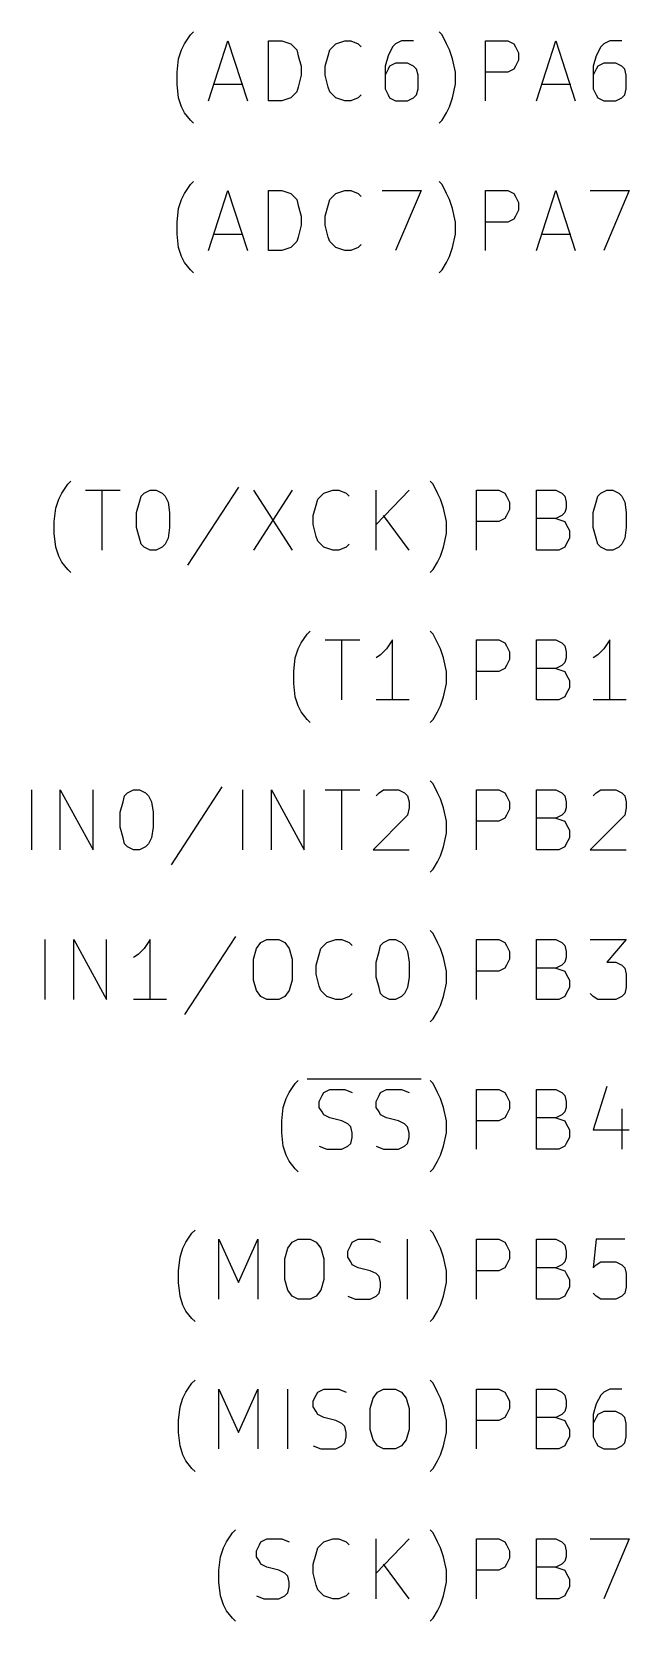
# Model space of a CAD drawing. Extents: x 10 to 287, y -200 to -10.
# Drawn here: x 134.75 to 144.88, y -99.9 to -72.95 of the extents above; entities that cross this region are included whole.
import ezdxf

# ---------------------------------------------------------------- set-up
doc = ezdxf.new("R2010")
doc.units = 0
doc.header["$MEASUREMENT"] = 0

msp = doc.modelspace()

# ---------------------------------------------------------------- linework, layer by layer
at = {"layer": 'Cyan 2'}
for p, q in [((137.338, -73.152), (137.439, -72.9996)), ((137.439, -72.9996), (137.49, -72.9488)), ((141.707, -72.9996), (141.656, -72.9488)), ((141.783, -73.152), (141.707, -72.9996)), ((137.236, -73.406), (137.287, -73.2536)), ((137.287, -73.2536), (137.338, -73.152)), ((137.744, -74.1172), (138.074, -73.1012)), ((138.074, -73.1012), (138.405, -74.1172)), ((138.76, -74.1172), (138.76, -73.1012)), ((138.76, -73.1012), (138.989, -73.1012)), ((138.989, -73.1012), (139.141, -73.152)), ((139.141, -73.152), (139.243, -73.2536)), ((139.243, -73.2536), (139.268, -73.3552)), ((139.776, -73.3552), (139.802, -73.2536)), ((139.802, -73.2536), (139.903, -73.152)), ((139.903, -73.152), (140.056, -73.1012)), ((140.056, -73.1012), (140.157, -73.1012)), ((140.157, -73.1012), (140.284, -73.152)), ((140.284, -73.152), (140.335, -73.2028)), ((140.868, -73.2028), (140.792, -73.3552)), ((140.919, -73.152), (140.868, -73.2028)), ((141.021, -73.1012), (140.919, -73.152)), ((141.224, -73.1012), (141.021, -73.1012)), ((141.834, -73.2536), (141.783, -73.152)), ((141.884, -73.406), (141.834, -73.2536)), ((142.443, -74.1172), (142.443, -73.1012)), ((142.443, -73.1012), (142.824, -73.1012)), ((142.824, -73.1012), (142.926, -73.152)), ((142.926, -73.152), (142.951, -73.2028)), ((142.951, -73.2028), (143.002, -73.3044)), ((143.307, -74.1172), (143.637, -73.1012)), ((143.637, -73.1012), (143.967, -74.1172)), ((144.399, -73.2028), (144.323, -73.3552)), ((144.45, -73.152), (144.399, -73.2028)), ((144.551, -73.1012), (144.45, -73.152)), ((144.755, -73.1012), (144.551, -73.1012)), ((137.211, -73.6346), (137.236, -73.406)), ((139.268, -73.3552), (139.319, -73.533)), ((139.319, -73.533), (139.319, -73.6854)), ((139.725, -73.533), (139.776, -73.3552)), ((139.725, -73.6854), (139.725, -73.533)), ((140.792, -73.3552), (140.741, -73.533)), ((140.741, -73.533), (140.741, -73.914)), ((140.818, -73.533), (140.792, -73.5838)), ((140.919, -73.4822), (140.818, -73.533)), ((141.122, -73.4822), (140.919, -73.4822)), ((141.224, -73.533), (141.122, -73.4822)), ((141.275, -73.5838), (141.224, -73.533)), ((141.935, -73.6346), (141.884, -73.406)), ((142.951, -73.533), (142.926, -73.5838)), ((143.002, -73.4314), (142.951, -73.533)), ((143.002, -73.3044), (143.002, -73.4314)), ((144.323, -73.3552), (144.272, -73.533)), ((144.272, -73.533), (144.272, -73.914)), ((144.348, -73.533), (144.323, -73.5838)), ((144.45, -73.4822), (144.348, -73.533)), ((144.653, -73.4822), (144.45, -73.4822)), ((144.755, -73.533), (144.653, -73.4822)), ((144.805, -73.5838), (144.755, -73.533)), ((137.211, -73.8378), (137.211, -73.6346)), ((137.236, -74.0664), (137.211, -73.8378)), ((137.846, -73.8378), (138.328, -73.8378)), ((139.319, -73.6854), (139.268, -73.8886)), ((139.776, -73.8886), (139.725, -73.6854)), ((140.792, -73.5838), (140.741, -73.6854)), ((141.3, -73.6854), (141.275, -73.5838)), ((141.3, -73.914), (141.3, -73.6854)), ((141.884, -74.0664), (141.935, -73.8378)), ((141.935, -73.8378), (141.935, -73.6346)), ((142.824, -73.6346), (142.443, -73.6346)), ((142.926, -73.5838), (142.824, -73.6346)), ((143.408, -73.8378), (143.891, -73.8378)), ((144.323, -73.5838), (144.272, -73.6854)), ((144.831, -73.6854), (144.805, -73.5838)), ((144.831, -73.914), (144.831, -73.6854)), ((137.287, -74.2188), (137.236, -74.0664)), ((139.141, -74.0664), (138.989, -74.1172)), ((139.243, -73.9648), (139.141, -74.0664)), ((139.268, -73.8886), (139.243, -73.9648)), ((139.802, -73.9648), (139.776, -73.8886)), ((139.903, -74.0664), (139.802, -73.9648)), ((140.056, -74.1172), (139.903, -74.0664)), ((140.284, -74.0664), (140.157, -74.1172)), ((140.335, -74.0156), (140.284, -74.0664)), ((140.741, -73.914), (140.792, -74.0156)), ((140.792, -74.0156), (140.818, -74.0664)), ((140.818, -74.0664), (140.919, -74.1172)), ((141.122, -74.1172), (141.224, -74.0664)), ((141.224, -74.0664), (141.275, -74.0156)), ((141.275, -74.0156), (141.3, -73.914)), ((141.834, -74.2188), (141.884, -74.0664)), ((144.272, -73.914), (144.323, -74.0156)), ((144.323, -74.0156), (144.348, -74.0664)), ((144.348, -74.0664), (144.45, -74.1172)), ((144.653, -74.1172), (144.755, -74.0664)), ((144.755, -74.0664), (144.805, -74.0156)), ((144.805, -74.0156), (144.831, -73.914)), ((137.338, -74.3204), (137.287, -74.2188)), ((137.439, -74.4474), (137.338, -74.3204)), ((138.989, -74.1172), (138.76, -74.1172)), ((140.157, -74.1172), (140.056, -74.1172)), ((140.919, -74.1172), (141.122, -74.1172)), ((141.707, -74.4474), (141.783, -74.3204)), ((141.783, -74.3204), (141.834, -74.2188)), ((144.45, -74.1172), (144.653, -74.1172)), ((137.49, -74.4982), (137.439, -74.4474)), ((141.656, -74.4982), (141.707, -74.4474)), ((137.287, -75.7936), (137.338, -75.692)), ((137.338, -75.692), (137.439, -75.5396)), ((137.439, -75.5396), (137.49, -75.4888)), ((137.744, -76.6572), (138.074, -75.6412)), ((138.074, -75.6412), (138.405, -76.6572)), ((138.76, -76.6572), (138.76, -75.6412)), ((138.76, -75.6412), (138.989, -75.6412)), ((138.989, -75.6412), (139.141, -75.692)), ((139.141, -75.692), (139.243, -75.7936)), ((139.802, -75.7936), (139.903, -75.692)), ((139.903, -75.692), (140.056, -75.6412)), ((140.056, -75.6412), (140.157, -75.6412)), ((140.157, -75.6412), (140.284, -75.692)), ((140.284, -75.692), (140.335, -75.7428)), ((140.691, -75.6412), (141.351, -75.6412)), ((141.351, -75.6412), (140.919, -76.6572)), ((141.707, -75.5396), (141.656, -75.4888)), ((141.783, -75.692), (141.707, -75.5396)), ((141.834, -75.7936), (141.783, -75.692)), ((142.443, -76.6572), (142.443, -75.6412)), ((142.443, -75.6412), (142.824, -75.6412)), ((142.824, -75.6412), (142.926, -75.692)), ((142.926, -75.692), (142.951, -75.7428)), ((143.307, -76.6572), (143.637, -75.6412)), ((143.637, -75.6412), (143.967, -76.6572)), ((144.221, -75.6412), (144.882, -75.6412)), ((144.882, -75.6412), (144.45, -76.6572)), ((137.211, -76.1746), (137.236, -75.946)), ((137.236, -75.946), (137.287, -75.7936)), ((139.243, -75.7936), (139.268, -75.8952)), ((139.268, -75.8952), (139.319, -76.073)), ((139.725, -76.073), (139.776, -75.8952)), ((139.776, -75.8952), (139.802, -75.7936)), ((141.884, -75.946), (141.834, -75.7936)), ((141.935, -76.1746), (141.884, -75.946)), ((142.951, -75.7428), (143.002, -75.8444)), ((143.002, -75.9714), (142.951, -76.073)), ((143.002, -75.8444), (143.002, -75.9714)), ((137.211, -76.3778), (137.211, -76.1746)), ((139.319, -76.2254), (139.268, -76.4286)), ((139.319, -76.073), (139.319, -76.2254)), ((139.725, -76.2254), (139.725, -76.073)), ((139.776, -76.4286), (139.725, -76.2254)), ((141.935, -76.3778), (141.935, -76.1746)), ((142.824, -76.1746), (142.443, -76.1746)), ((142.926, -76.1238), (142.824, -76.1746)), ((142.951, -76.073), (142.926, -76.1238)), ((137.236, -76.6064), (137.211, -76.3778)), ((137.846, -76.3778), (138.328, -76.3778)), ((139.243, -76.5048), (139.141, -76.6064)), ((139.268, -76.4286), (139.243, -76.5048)), ((139.802, -76.5048), (139.776, -76.4286)), ((139.903, -76.6064), (139.802, -76.5048)), ((141.884, -76.6064), (141.935, -76.3778)), ((143.408, -76.3778), (143.891, -76.3778)), ((137.287, -76.7588), (137.236, -76.6064)), ((137.338, -76.8604), (137.287, -76.7588)), ((138.989, -76.6572), (138.76, -76.6572)), ((139.141, -76.6064), (138.989, -76.6572)), ((140.056, -76.6572), (139.903, -76.6064)), ((140.157, -76.6572), (140.056, -76.6572)), ((140.284, -76.6064), (140.157, -76.6572)), ((140.335, -76.5556), (140.284, -76.6064)), ((141.783, -76.8604), (141.834, -76.7588)), ((141.834, -76.7588), (141.884, -76.6064)), ((137.439, -76.9874), (137.338, -76.8604)), ((137.49, -77.0382), (137.439, -76.9874)), ((141.656, -77.0382), (141.707, -76.9874)), ((141.707, -76.9874), (141.783, -76.8604)), ((135.357, -80.6196), (135.407, -80.5688)), ((141.554, -80.6196), (141.503, -80.5688)), ((135.204, -80.8736), (135.255, -80.772)), ((135.255, -80.772), (135.357, -80.6196)), ((135.661, -80.7212), (136.246, -80.7212)), ((135.941, -81.7372), (135.941, -80.7212)), ((136.576, -80.9244), (136.601, -80.8228)), ((136.601, -80.8228), (136.652, -80.772)), ((136.652, -80.772), (136.754, -80.7212)), ((136.754, -80.7212), (136.855, -80.7212)), ((136.855, -80.7212), (136.957, -80.772)), ((136.957, -80.772), (137.008, -80.8228)), ((137.008, -80.8228), (137.058, -80.9244)), ((138.252, -80.6704), (137.389, -81.9912)), ((138.506, -80.7212), (139.167, -81.7372)), ((139.167, -80.7212), (138.506, -81.7372)), ((139.598, -80.8736), (139.7, -80.772)), ((139.7, -80.772), (139.852, -80.7212)), ((139.852, -80.7212), (139.954, -80.7212)), ((139.954, -80.7212), (140.081, -80.772)), ((140.081, -80.772), (140.132, -80.8228)), ((140.589, -81.7372), (140.589, -80.7212)), ((141.148, -80.7212), (140.589, -81.3054)), ((141.63, -80.772), (141.554, -80.6196)), ((141.681, -80.8736), (141.63, -80.772)), ((142.291, -81.7372), (142.291, -80.7212)), ((142.291, -80.7212), (142.672, -80.7212)), ((142.672, -80.7212), (142.773, -80.772)), ((142.773, -80.772), (142.799, -80.8228)), ((142.799, -80.8228), (142.85, -80.9244)), ((143.307, -81.7372), (143.307, -80.7212)), ((143.307, -80.7212), (143.637, -80.7212)), ((143.637, -80.7212), (143.739, -80.772)), ((143.739, -80.772), (143.789, -80.8228)), ((143.789, -80.8228), (143.815, -80.9244)), ((144.323, -80.9244), (144.348, -80.8228)), ((144.348, -80.8228), (144.399, -80.772)), ((144.399, -80.772), (144.501, -80.7212)), ((144.501, -80.7212), (144.602, -80.7212)), ((144.602, -80.7212), (144.704, -80.772)), ((144.704, -80.772), (144.755, -80.8228)), ((144.755, -80.8228), (144.805, -80.9244)), ((135.128, -81.2546), (135.153, -81.026)), ((135.153, -81.026), (135.204, -80.8736)), ((136.525, -81.1022), (136.576, -80.9244)), ((136.525, -81.3562), (136.525, -81.1022)), ((137.058, -80.9244), (137.084, -81.1022)), ((137.084, -81.1022), (137.084, -81.3562)), ((139.522, -81.153), (139.573, -80.9752)), ((139.573, -80.9752), (139.598, -80.8736)), ((141.732, -81.026), (141.681, -80.8736)), ((141.783, -81.2546), (141.732, -81.026)), ((142.85, -81.0514), (142.799, -81.153)), ((142.85, -80.9244), (142.85, -81.0514)), ((143.789, -81.1022), (143.739, -81.153)), ((143.815, -81.026), (143.789, -81.1022)), ((143.815, -80.9244), (143.815, -81.026)), ((144.272, -81.1022), (144.323, -80.9244)), ((144.272, -81.3562), (144.272, -81.1022)), ((144.805, -80.9244), (144.831, -81.1022)), ((144.831, -81.1022), (144.831, -81.3562)), ((135.128, -81.4578), (135.128, -81.2546)), ((136.576, -81.534), (136.525, -81.3562)), ((137.084, -81.3562), (137.058, -81.534)), ((139.522, -81.3054), (139.522, -81.153)), ((139.573, -81.5086), (139.522, -81.3054)), ((141.148, -81.7372), (140.716, -81.153)), ((141.783, -81.4578), (141.783, -81.2546)), ((142.672, -81.2546), (142.291, -81.2546)), ((142.773, -81.2038), (142.672, -81.2546)), ((142.799, -81.153), (142.773, -81.2038)), ((143.637, -81.2038), (143.307, -81.2038)), ((143.739, -81.153), (143.637, -81.2038)), ((143.637, -81.2038), (143.789, -81.2546)), ((143.789, -81.2546), (143.815, -81.3054)), ((143.815, -81.3054), (143.866, -81.407)), ((144.323, -81.534), (144.272, -81.3562)), ((144.831, -81.3562), (144.805, -81.534)), ((135.153, -81.6864), (135.128, -81.4578)), ((136.601, -81.6356), (136.576, -81.534)), ((136.652, -81.6864), (136.601, -81.6356)), ((137.008, -81.6356), (136.957, -81.6864)), ((137.058, -81.534), (137.008, -81.6356)), ((139.598, -81.5848), (139.573, -81.5086)), ((139.7, -81.6864), (139.598, -81.5848)), ((140.132, -81.6356), (140.081, -81.6864)), ((141.732, -81.6864), (141.783, -81.4578)), ((143.815, -81.6356), (143.789, -81.6864)), ((143.866, -81.534), (143.815, -81.6356)), ((143.866, -81.407), (143.866, -81.534)), ((144.348, -81.6356), (144.323, -81.534)), ((144.399, -81.6864), (144.348, -81.6356)), ((144.755, -81.6356), (144.704, -81.6864)), ((144.805, -81.534), (144.755, -81.6356)), ((135.204, -81.8388), (135.153, -81.6864)), ((135.255, -81.9404), (135.204, -81.8388)), ((136.754, -81.7372), (136.652, -81.6864)), ((136.855, -81.7372), (136.754, -81.7372)), ((136.957, -81.6864), (136.855, -81.7372)), ((139.852, -81.7372), (139.7, -81.6864)), ((139.954, -81.7372), (139.852, -81.7372)), ((140.081, -81.6864), (139.954, -81.7372)), ((141.63, -81.9404), (141.681, -81.8388)), ((141.681, -81.8388), (141.732, -81.6864)), ((143.688, -81.7372), (143.307, -81.7372)), ((143.789, -81.6864), (143.688, -81.7372)), ((144.501, -81.7372), (144.399, -81.6864)), ((144.602, -81.7372), (144.501, -81.7372)), ((144.704, -81.6864), (144.602, -81.7372)), ((135.357, -82.0674), (135.255, -81.9404)), ((135.407, -82.1182), (135.357, -82.0674)), ((141.503, -82.1182), (141.554, -82.0674)), ((141.554, -82.0674), (141.63, -81.9404)), ((139.319, -83.312), (139.421, -83.1596)), ((139.421, -83.1596), (139.471, -83.1088)), ((139.725, -83.2612), (140.31, -83.2612)), ((140.005, -84.2772), (140.005, -83.2612)), ((140.868, -83.2612), (140.767, -83.4136)), ((140.868, -84.2772), (140.868, -83.2612)), ((141.554, -83.1596), (141.503, -83.1088)), ((141.63, -83.312), (141.554, -83.1596)), ((142.291, -84.2772), (142.291, -83.2612)), ((142.291, -83.2612), (142.672, -83.2612)), ((142.672, -83.2612), (142.773, -83.312)), ((143.307, -84.2772), (143.307, -83.2612)), ((143.307, -83.2612), (143.637, -83.2612)), ((143.637, -83.2612), (143.739, -83.312)), ((144.551, -83.2612), (144.45, -83.4136)), ((144.551, -84.2772), (144.551, -83.2612)), ((139.217, -83.566), (139.268, -83.4136)), ((139.268, -83.4136), (139.319, -83.312)), ((140.665, -83.5152), (140.589, -83.566)), ((140.767, -83.4136), (140.665, -83.5152)), ((141.681, -83.4136), (141.63, -83.312)), ((141.732, -83.566), (141.681, -83.4136)), ((142.773, -83.312), (142.799, -83.3628)), ((142.799, -83.3628), (142.85, -83.4644)), ((142.85, -83.4644), (142.85, -83.5914)), ((143.739, -83.312), (143.789, -83.3628)), ((143.789, -83.3628), (143.815, -83.4644)), ((143.815, -83.4644), (143.815, -83.566)), ((144.348, -83.5152), (144.272, -83.566)), ((144.45, -83.4136), (144.348, -83.5152)), ((139.192, -83.7946), (139.217, -83.566)), ((139.192, -83.9978), (139.192, -83.7946)), ((141.783, -83.7946), (141.732, -83.566)), ((141.783, -83.9978), (141.783, -83.7946)), ((142.672, -83.7946), (142.291, -83.7946)), ((142.773, -83.7438), (142.672, -83.7946)), ((142.799, -83.693), (142.773, -83.7438)), ((142.85, -83.5914), (142.799, -83.693)), ((143.637, -83.7438), (143.307, -83.7438)), ((143.739, -83.693), (143.637, -83.7438)), ((143.637, -83.7438), (143.789, -83.7946)), ((143.789, -83.6422), (143.739, -83.693)), ((143.815, -83.566), (143.789, -83.6422)), ((143.789, -83.7946), (143.815, -83.8454)), ((139.217, -84.2264), (139.192, -83.9978)), ((141.732, -84.2264), (141.783, -83.9978)), ((143.815, -83.8454), (143.866, -83.947)), ((143.866, -84.074), (143.815, -84.1756)), ((143.866, -83.947), (143.866, -84.074)), ((139.268, -84.3788), (139.217, -84.2264)), ((141.148, -84.2772), (140.589, -84.2772)), ((141.681, -84.3788), (141.732, -84.2264)), ((143.688, -84.2772), (143.307, -84.2772)), ((143.789, -84.2264), (143.688, -84.2772)), ((143.815, -84.1756), (143.789, -84.2264)), ((144.831, -84.2772), (144.272, -84.2772)), ((139.319, -84.4804), (139.268, -84.3788)), ((139.421, -84.6074), (139.319, -84.4804)), ((139.471, -84.6582), (139.421, -84.6074)), ((141.503, -84.6582), (141.554, -84.6074)), ((141.554, -84.6074), (141.63, -84.4804)), ((141.63, -84.4804), (141.681, -84.3788)), ((141.554, -85.6996), (141.503, -85.6488)), ((134.747, -86.8172), (134.747, -85.8012)), ((135.23, -86.8172), (135.23, -85.8012)), ((135.23, -85.8012), (135.788, -86.8172)), ((135.788, -86.8172), (135.788, -85.8012)), ((136.296, -86.0044), (136.322, -85.9028)), ((136.322, -85.9028), (136.373, -85.852)), ((136.373, -85.852), (136.474, -85.8012)), ((136.474, -85.8012), (136.576, -85.8012)), ((136.576, -85.8012), (136.677, -85.852)), ((136.677, -85.852), (136.728, -85.9028)), ((136.728, -85.9028), (136.779, -86.0044)), ((137.973, -85.7504), (137.109, -87.0712)), ((138.328, -86.8172), (138.328, -85.8012)), ((138.811, -86.8172), (138.811, -85.8012)), ((138.811, -85.8012), (139.37, -86.8172)), ((139.37, -86.8172), (139.37, -85.8012)), ((139.725, -85.8012), (140.31, -85.8012)), ((140.005, -86.8172), (140.005, -85.8012)), ((140.589, -85.9028), (140.64, -85.852)), ((140.64, -85.852), (140.716, -85.8012)), ((140.716, -85.8012), (140.97, -85.8012)), ((140.97, -85.8012), (141.072, -85.852)), ((141.072, -85.852), (141.122, -85.9028)), ((141.122, -85.9028), (141.148, -86.0044)), ((141.63, -85.852), (141.554, -85.6996)), ((141.681, -85.9536), (141.63, -85.852)), ((141.732, -86.106), (141.681, -85.9536)), ((142.291, -86.8172), (142.291, -85.8012)), ((142.291, -85.8012), (142.672, -85.8012)), ((142.672, -85.8012), (142.773, -85.852)), ((142.773, -85.852), (142.799, -85.9028)), ((142.799, -85.9028), (142.85, -86.0044)), ((143.307, -86.8172), (143.307, -85.8012)), ((143.307, -85.8012), (143.637, -85.8012)), ((143.637, -85.8012), (143.739, -85.852)), ((143.739, -85.852), (143.789, -85.9028)), ((143.789, -85.9028), (143.815, -86.0044)), ((144.272, -85.9028), (144.323, -85.852)), ((144.323, -85.852), (144.399, -85.8012)), ((144.399, -85.8012), (144.653, -85.8012)), ((144.653, -85.8012), (144.755, -85.852)), ((144.755, -85.852), (144.805, -85.9028)), ((144.805, -85.9028), (144.831, -86.0044)), ((136.246, -86.1822), (136.296, -86.0044)), ((136.246, -86.4362), (136.246, -86.1822)), ((136.779, -86.0044), (136.804, -86.1822)), ((136.804, -86.1822), (136.804, -86.4362)), ((141.122, -86.233), (140.538, -86.8172)), ((141.148, -86.106), (141.122, -86.233)), ((141.148, -86.0044), (141.148, -86.106)), ((141.783, -86.3346), (141.732, -86.106)), ((142.799, -86.233), (142.773, -86.2838)), ((142.85, -86.1314), (142.799, -86.233)), ((142.85, -86.0044), (142.85, -86.1314)), ((143.739, -86.233), (143.637, -86.2838)), ((143.789, -86.1822), (143.739, -86.233)), ((143.815, -86.106), (143.789, -86.1822)), ((143.815, -86.0044), (143.815, -86.106)), ((144.805, -86.233), (144.221, -86.8172)), ((144.831, -86.106), (144.805, -86.233)), ((144.831, -86.0044), (144.831, -86.106)), ((136.296, -86.614), (136.246, -86.4362)), ((136.804, -86.4362), (136.779, -86.614)), ((141.783, -86.5378), (141.783, -86.3346)), ((142.672, -86.3346), (142.291, -86.3346)), ((142.773, -86.2838), (142.672, -86.3346)), ((143.637, -86.2838), (143.307, -86.2838)), ((143.637, -86.2838), (143.789, -86.3346)), ((143.789, -86.3346), (143.815, -86.3854)), ((143.815, -86.3854), (143.866, -86.487)), ((143.866, -86.487), (143.866, -86.614)), ((136.322, -86.7156), (136.296, -86.614)), ((136.373, -86.7664), (136.322, -86.7156)), ((136.474, -86.8172), (136.373, -86.7664)), ((136.677, -86.7664), (136.576, -86.8172)), ((136.728, -86.7156), (136.677, -86.7664)), ((136.779, -86.614), (136.728, -86.7156)), ((141.681, -86.9188), (141.732, -86.7664)), ((141.732, -86.7664), (141.783, -86.5378)), ((143.789, -86.7664), (143.688, -86.8172)), ((143.815, -86.7156), (143.789, -86.7664)), ((143.866, -86.614), (143.815, -86.7156)), ((136.576, -86.8172), (136.474, -86.8172)), ((140.538, -86.8172), (141.148, -86.8172)), ((141.554, -87.1474), (141.63, -87.0204)), ((141.63, -87.0204), (141.681, -86.9188)), ((143.688, -86.8172), (143.307, -86.8172)), ((144.221, -86.8172), (144.831, -86.8172)), ((141.503, -87.1982), (141.554, -87.1474)), ((134.976, -89.3572), (134.976, -88.3412)), ((135.458, -89.3572), (135.458, -88.3412)), ((135.458, -88.3412), (136.017, -89.3572)), ((136.017, -89.3572), (136.017, -88.3412)), ((136.754, -88.3412), (136.652, -88.4936)), ((136.754, -89.3572), (136.754, -88.3412)), ((138.201, -88.2904), (137.338, -89.6112)), ((138.557, -88.4936), (138.633, -88.392)), ((138.633, -88.392), (138.735, -88.3412)), ((138.735, -88.3412), (138.938, -88.3412)), ((138.938, -88.3412), (139.04, -88.392)), ((139.04, -88.392), (139.116, -88.4936)), ((139.649, -88.4936), (139.751, -88.392)), ((139.751, -88.392), (139.903, -88.3412)), ((139.903, -88.3412), (140.005, -88.3412)), ((140.005, -88.3412), (140.132, -88.392)), ((140.132, -88.392), (140.183, -88.4428)), ((140.665, -88.4428), (140.716, -88.392)), ((140.716, -88.392), (140.818, -88.3412)), ((140.818, -88.3412), (140.919, -88.3412)), ((140.919, -88.3412), (141.021, -88.392)), ((141.021, -88.392), (141.072, -88.4428)), ((141.554, -88.2396), (141.503, -88.1888)), ((141.63, -88.392), (141.554, -88.2396)), ((141.681, -88.4936), (141.63, -88.392)), ((142.291, -89.3572), (142.291, -88.3412)), ((142.291, -88.3412), (142.672, -88.3412)), ((142.672, -88.3412), (142.773, -88.392)), ((142.773, -88.392), (142.799, -88.4428)), ((143.307, -89.3572), (143.307, -88.3412)), ((143.307, -88.3412), (143.637, -88.3412)), ((143.637, -88.3412), (143.739, -88.392)), ((143.739, -88.392), (143.789, -88.4428)), ((144.221, -88.3412), (144.831, -88.3412)), ((144.831, -88.3412), (144.501, -88.7222)), ((136.55, -88.5952), (136.474, -88.646)), ((136.652, -88.4936), (136.55, -88.5952)), ((138.506, -88.6714), (138.557, -88.4936)), ((139.116, -88.4936), (139.167, -88.6714)), ((139.573, -88.773), (139.624, -88.5952)), ((139.624, -88.5952), (139.649, -88.4936)), ((140.589, -88.7222), (140.64, -88.5444)), ((140.64, -88.5444), (140.665, -88.4428)), ((141.072, -88.4428), (141.122, -88.5444)), ((141.122, -88.5444), (141.148, -88.7222)), ((141.732, -88.646), (141.681, -88.4936)), ((141.783, -88.8746), (141.732, -88.646)), ((142.799, -88.4428), (142.85, -88.5444)), ((142.85, -88.5444), (142.85, -88.6714)), ((143.789, -88.4428), (143.815, -88.5444)), ((143.815, -88.646), (143.789, -88.7222)), ((143.815, -88.5444), (143.815, -88.646)), ((138.506, -89.027), (138.506, -88.6714)), ((139.167, -88.6714), (139.167, -89.027)), ((139.573, -88.9254), (139.573, -88.773)), ((139.624, -89.1286), (139.573, -88.9254)), ((140.589, -88.9762), (140.589, -88.7222)), ((141.148, -88.7222), (141.148, -88.9762)), ((141.783, -89.0778), (141.783, -88.8746)), ((142.672, -88.8746), (142.291, -88.8746)), ((142.773, -88.8238), (142.672, -88.8746)), ((142.799, -88.773), (142.773, -88.8238)), ((142.85, -88.6714), (142.799, -88.773)), ((143.637, -88.8238), (143.307, -88.8238)), ((143.739, -88.773), (143.637, -88.8238)), ((143.637, -88.8238), (143.789, -88.8746)), ((143.789, -88.7222), (143.739, -88.773)), ((143.789, -88.8746), (143.815, -88.9254)), ((143.815, -88.9254), (143.866, -89.027)), ((144.501, -88.7222), (144.653, -88.7222)), ((144.653, -88.7222), (144.755, -88.773)), ((144.755, -88.773), (144.805, -88.8238)), ((144.805, -88.8238), (144.831, -88.9254)), ((144.831, -88.9254), (144.831, -89.154)), ((138.557, -89.2048), (138.506, -89.027)), ((139.167, -89.027), (139.116, -89.2048)), ((139.649, -89.2048), (139.624, -89.1286)), ((140.64, -89.154), (140.589, -88.9762)), ((140.665, -89.2556), (140.64, -89.154)), ((141.122, -89.154), (141.072, -89.2556)), ((141.148, -88.9762), (141.122, -89.154)), ((141.732, -89.3064), (141.783, -89.0778)), ((143.866, -89.154), (143.815, -89.2556)), ((143.866, -89.027), (143.866, -89.154)), ((144.831, -89.154), (144.805, -89.2556)), ((137.033, -89.3572), (136.474, -89.3572)), ((138.633, -89.3064), (138.557, -89.2048)), ((138.735, -89.3572), (138.633, -89.3064)), ((138.938, -89.3572), (138.735, -89.3572)), ((139.04, -89.3064), (138.938, -89.3572)), ((139.116, -89.2048), (139.04, -89.3064)), ((139.751, -89.3064), (139.649, -89.2048)), ((139.903, -89.3572), (139.751, -89.3064)), ((140.005, -89.3572), (139.903, -89.3572)), ((140.132, -89.3064), (140.005, -89.3572)), ((140.183, -89.2556), (140.132, -89.3064)), ((140.716, -89.3064), (140.665, -89.2556)), ((140.818, -89.3572), (140.716, -89.3064)), ((140.919, -89.3572), (140.818, -89.3572)), ((141.021, -89.3064), (140.919, -89.3572)), ((141.072, -89.2556), (141.021, -89.3064)), ((141.63, -89.5604), (141.681, -89.4588)), ((141.681, -89.4588), (141.732, -89.3064)), ((143.688, -89.3572), (143.307, -89.3572)), ((143.789, -89.3064), (143.688, -89.3572)), ((143.815, -89.2556), (143.789, -89.3064)), ((144.272, -89.3064), (144.221, -89.2556)), ((144.348, -89.3572), (144.272, -89.3064)), ((144.653, -89.3572), (144.348, -89.3572)), ((144.755, -89.3064), (144.653, -89.3572)), ((144.805, -89.2556), (144.755, -89.3064)), ((141.503, -89.7382), (141.554, -89.6874)), ((141.554, -89.6874), (141.63, -89.5604)), ((139.116, -90.932), (139.217, -90.7796)), ((139.217, -90.7796), (139.268, -90.7288)), ((139.421, -90.7034), (141.351, -90.7034)), ((141.554, -90.7796), (141.503, -90.7288)), ((141.63, -90.932), (141.554, -90.7796)), ((139.014, -91.186), (139.065, -91.0336)), ((139.065, -91.0336), (139.116, -90.932)), ((139.624, -91.0844), (139.675, -90.9828)), ((139.624, -91.186), (139.624, -91.0844)), ((139.675, -90.9828), (139.7, -90.932)), ((139.7, -90.932), (139.802, -90.8812)), ((139.802, -90.8812), (140.056, -90.8812)), ((140.056, -90.8812), (140.183, -90.932)), ((140.589, -91.0844), (140.64, -90.9828)), ((140.589, -91.186), (140.589, -91.0844)), ((140.64, -90.9828), (140.665, -90.932)), ((140.665, -90.932), (140.767, -90.8812)), ((140.767, -90.8812), (141.021, -90.8812)), ((141.021, -90.8812), (141.148, -90.932)), ((141.681, -91.0336), (141.63, -90.932)), ((141.732, -91.186), (141.681, -91.0336)), ((142.291, -91.8972), (142.291, -90.8812)), ((142.291, -90.8812), (142.672, -90.8812)), ((142.672, -90.8812), (142.773, -90.932)), ((142.773, -90.932), (142.799, -90.9828)), ((142.799, -90.9828), (142.85, -91.0844)), ((142.85, -91.0844), (142.85, -91.2114)), ((143.307, -91.8972), (143.307, -90.8812)), ((143.307, -90.8812), (143.637, -90.8812)), ((143.637, -90.8812), (143.739, -90.932)), ((143.739, -90.932), (143.789, -90.9828)), ((143.789, -90.9828), (143.815, -91.0844)), ((143.815, -91.0844), (143.815, -91.186)), ((144.501, -90.8304), (144.272, -91.567)), ((138.989, -91.4146), (139.014, -91.186)), ((139.675, -91.2622), (139.624, -91.186)), ((139.7, -91.313), (139.675, -91.2622)), ((139.802, -91.3638), (139.7, -91.313)), ((140.64, -91.2622), (140.589, -91.186)), ((140.665, -91.313), (140.64, -91.2622)), ((140.767, -91.3638), (140.665, -91.313)), ((141.783, -91.4146), (141.732, -91.186)), ((142.799, -91.313), (142.773, -91.3638)), ((142.85, -91.2114), (142.799, -91.313)), ((143.739, -91.313), (143.637, -91.3638)), ((143.789, -91.2622), (143.739, -91.313)), ((143.815, -91.186), (143.789, -91.2622)), ((144.755, -91.2114), (144.755, -91.8972)), ((138.989, -91.6178), (138.989, -91.4146)), ((139.014, -91.8464), (138.989, -91.6178)), ((140.005, -91.4146), (139.802, -91.3638)), ((140.106, -91.4654), (140.005, -91.4146)), ((140.157, -91.5162), (140.106, -91.4654)), ((140.183, -91.6178), (140.157, -91.5162)), ((140.183, -91.694), (140.183, -91.6178)), ((140.97, -91.4146), (140.767, -91.3638)), ((141.072, -91.4654), (140.97, -91.4146)), ((141.122, -91.5162), (141.072, -91.4654)), ((141.148, -91.6178), (141.122, -91.5162)), ((141.148, -91.694), (141.148, -91.6178)), ((141.732, -91.8464), (141.783, -91.6178)), ((141.783, -91.6178), (141.783, -91.4146)), ((142.672, -91.4146), (142.291, -91.4146)), ((142.773, -91.3638), (142.672, -91.4146)), ((143.637, -91.3638), (143.307, -91.3638)), ((143.637, -91.3638), (143.789, -91.4146)), ((143.789, -91.4146), (143.815, -91.4654)), ((143.815, -91.4654), (143.866, -91.567)), ((143.866, -91.567), (143.866, -91.694)), ((144.272, -91.567), (144.882, -91.567)), ((139.065, -91.9988), (139.014, -91.8464)), ((139.624, -91.8464), (139.751, -91.8972)), ((139.751, -91.8972), (140.005, -91.8972)), ((140.005, -91.8972), (140.106, -91.8464)), ((140.106, -91.8464), (140.157, -91.7956)), ((140.157, -91.7956), (140.183, -91.694)), ((140.589, -91.8464), (140.716, -91.8972)), ((140.716, -91.8972), (140.97, -91.8972)), ((140.97, -91.8972), (141.072, -91.8464)), ((141.072, -91.8464), (141.122, -91.7956)), ((141.122, -91.7956), (141.148, -91.694)), ((141.681, -91.9988), (141.732, -91.8464)), ((143.688, -91.8972), (143.307, -91.8972)), ((143.789, -91.8464), (143.688, -91.8972)), ((143.815, -91.7956), (143.789, -91.8464)), ((143.866, -91.694), (143.815, -91.7956)), ((139.116, -92.1004), (139.065, -91.9988)), ((139.217, -92.2274), (139.116, -92.1004)), ((141.554, -92.2274), (141.63, -92.1004)), ((141.63, -92.1004), (141.681, -91.9988)), ((139.268, -92.2782), (139.217, -92.2274)), ((141.503, -92.2782), (141.554, -92.2274)), ((137.312, -93.5736), (137.363, -93.472)), ((137.363, -93.472), (137.465, -93.3196)), ((137.465, -93.3196), (137.516, -93.2688)), ((137.922, -94.4372), (137.922, -93.4212)), ((137.922, -93.4212), (138.252, -94.1578)), ((138.252, -94.1578), (138.582, -93.4212)), ((138.582, -93.4212), (138.582, -94.4372)), ((139.09, -93.5736), (139.167, -93.472)), ((139.167, -93.472), (139.268, -93.4212)), ((139.268, -93.4212), (139.471, -93.4212)), ((139.471, -93.4212), (139.573, -93.472)), ((139.573, -93.472), (139.649, -93.5736)), ((140.157, -93.5228), (140.183, -93.472)), ((140.183, -93.472), (140.284, -93.4212)), ((140.284, -93.4212), (140.538, -93.4212)), ((140.538, -93.4212), (140.665, -93.472)), ((141.122, -94.4372), (141.122, -93.4212)), ((141.554, -93.3196), (141.503, -93.2688)), ((141.63, -93.472), (141.554, -93.3196)), ((141.681, -93.5736), (141.63, -93.472)), ((142.291, -94.4372), (142.291, -93.4212)), ((142.291, -93.4212), (142.672, -93.4212)), ((142.672, -93.4212), (142.773, -93.472)), ((142.773, -93.472), (142.799, -93.5228)), ((143.307, -94.4372), (143.307, -93.4212)), ((143.307, -93.4212), (143.637, -93.4212)), ((143.637, -93.4212), (143.739, -93.472)), ((143.739, -93.472), (143.789, -93.5228)), ((144.323, -93.4212), (144.272, -93.9038)), ((144.805, -93.4212), (144.323, -93.4212)), ((137.236, -93.9546), (137.262, -93.726)), ((137.262, -93.726), (137.312, -93.5736)), ((139.04, -93.7514), (139.09, -93.5736)), ((139.04, -94.107), (139.04, -93.7514)), ((139.649, -93.5736), (139.7, -93.7514)), ((139.7, -93.7514), (139.7, -94.107)), ((140.106, -93.6244), (140.157, -93.5228)), ((140.106, -93.726), (140.106, -93.6244)), ((140.157, -93.8022), (140.106, -93.726)), ((141.732, -93.726), (141.681, -93.5736)), ((141.783, -93.9546), (141.732, -93.726)), ((142.799, -93.5228), (142.85, -93.6244)), ((142.85, -93.7514), (142.799, -93.853)), ((142.85, -93.6244), (142.85, -93.7514)), ((143.789, -93.5228), (143.815, -93.6244)), ((143.815, -93.726), (143.789, -93.8022)), ((143.815, -93.6244), (143.815, -93.726)), ((137.236, -94.1578), (137.236, -93.9546)), ((140.183, -93.853), (140.157, -93.8022)), ((140.284, -93.9038), (140.183, -93.853)), ((140.487, -93.9546), (140.284, -93.9038)), ((140.589, -94.0054), (140.487, -93.9546)), ((140.64, -94.0562), (140.589, -94.0054)), ((141.783, -94.1578), (141.783, -93.9546)), ((142.672, -93.9546), (142.291, -93.9546)), ((142.773, -93.9038), (142.672, -93.9546)), ((142.799, -93.853), (142.773, -93.9038)), ((143.637, -93.9038), (143.307, -93.9038)), ((143.739, -93.853), (143.637, -93.9038)), ((143.637, -93.9038), (143.789, -93.9546)), ((143.789, -93.8022), (143.739, -93.853)), ((143.789, -93.9546), (143.815, -94.0054)), ((143.815, -94.0054), (143.866, -94.107)), ((144.272, -93.9038), (144.323, -93.853)), ((144.323, -93.853), (144.399, -93.8022)), ((144.399, -93.8022), (144.653, -93.8022)), ((144.653, -93.8022), (144.755, -93.853)), ((144.755, -93.853), (144.805, -93.9038)), ((144.805, -93.9038), (144.831, -94.0054)), ((144.831, -94.0054), (144.831, -94.234)), ((137.262, -94.3864), (137.236, -94.1578)), ((139.09, -94.2848), (139.04, -94.107)), ((139.167, -94.3864), (139.09, -94.2848)), ((139.649, -94.2848), (139.573, -94.3864)), ((139.7, -94.107), (139.649, -94.2848)), ((140.665, -94.1578), (140.64, -94.0562)), ((140.64, -94.3356), (140.665, -94.234)), ((140.665, -94.234), (140.665, -94.1578)), ((141.732, -94.3864), (141.783, -94.1578)), ((143.866, -94.234), (143.815, -94.3356)), ((143.866, -94.107), (143.866, -94.234)), ((144.831, -94.234), (144.805, -94.3356)), ((137.312, -94.5388), (137.262, -94.3864)), ((137.363, -94.6404), (137.312, -94.5388)), ((139.268, -94.4372), (139.167, -94.3864)), ((139.471, -94.4372), (139.268, -94.4372)), ((139.573, -94.3864), (139.471, -94.4372)), ((140.106, -94.3864), (140.233, -94.4372)), ((140.233, -94.4372), (140.487, -94.4372)), ((140.487, -94.4372), (140.589, -94.3864)), ((140.589, -94.3864), (140.64, -94.3356)), ((141.63, -94.6404), (141.681, -94.5388)), ((141.681, -94.5388), (141.732, -94.3864)), ((143.688, -94.4372), (143.307, -94.4372)), ((143.789, -94.3864), (143.688, -94.4372)), ((143.815, -94.3356), (143.789, -94.3864)), ((144.323, -94.3864), (144.272, -94.3356)), ((144.399, -94.4372), (144.323, -94.3864)), ((144.653, -94.4372), (144.399, -94.4372)), ((144.755, -94.3864), (144.653, -94.4372)), ((144.805, -94.3356), (144.755, -94.3864)), ((137.465, -94.7674), (137.363, -94.6404)), ((137.516, -94.8182), (137.465, -94.7674)), ((141.503, -94.8182), (141.554, -94.7674)), ((141.554, -94.7674), (141.63, -94.6404)), ((137.363, -96.012), (137.465, -95.8596)), ((137.465, -95.8596), (137.516, -95.8088)), ((141.554, -95.8596), (141.503, -95.8088)), ((141.63, -96.012), (141.554, -95.8596)), ((137.262, -96.266), (137.312, -96.1136)), ((137.312, -96.1136), (137.363, -96.012)), ((137.922, -96.9772), (137.922, -95.9612)), ((137.922, -95.9612), (138.252, -96.6978)), ((138.252, -96.6978), (138.582, -95.9612)), ((138.582, -95.9612), (138.582, -96.9772)), ((139.09, -96.9772), (139.09, -95.9612)), ((139.522, -96.1644), (139.573, -96.0628)), ((139.522, -96.266), (139.522, -96.1644)), ((139.573, -96.0628), (139.598, -96.012)), ((139.598, -96.012), (139.7, -95.9612)), ((139.7, -95.9612), (139.954, -95.9612)), ((139.954, -95.9612), (140.081, -96.012)), ((140.487, -96.2914), (140.538, -96.1136)), ((140.538, -96.1136), (140.614, -96.012)), ((140.614, -96.012), (140.716, -95.9612)), ((140.716, -95.9612), (140.919, -95.9612)), ((140.919, -95.9612), (141.021, -96.012)), ((141.021, -96.012), (141.097, -96.1136)), ((141.097, -96.1136), (141.148, -96.2914)), ((141.681, -96.1136), (141.63, -96.012)), ((141.732, -96.266), (141.681, -96.1136)), ((142.291, -96.9772), (142.291, -95.9612)), ((142.291, -95.9612), (142.672, -95.9612)), ((142.672, -95.9612), (142.773, -96.012)), ((142.773, -96.012), (142.799, -96.0628)), ((142.799, -96.0628), (142.85, -96.1644)), ((142.85, -96.1644), (142.85, -96.2914)), ((143.307, -96.9772), (143.307, -95.9612)), ((143.307, -95.9612), (143.637, -95.9612)), ((143.637, -95.9612), (143.739, -96.012)), ((143.739, -96.012), (143.789, -96.0628)), ((143.789, -96.0628), (143.815, -96.1644)), ((143.815, -96.1644), (143.815, -96.266)), ((144.399, -96.0628), (144.323, -96.2152)), ((144.45, -96.012), (144.399, -96.0628)), ((144.551, -95.9612), (144.45, -96.012)), ((144.755, -95.9612), (144.551, -95.9612)), ((137.236, -96.4946), (137.262, -96.266)), ((139.573, -96.3422), (139.522, -96.266)), ((139.598, -96.393), (139.573, -96.3422)), ((139.7, -96.4438), (139.598, -96.393)), ((139.903, -96.4946), (139.7, -96.4438)), ((140.487, -96.647), (140.487, -96.2914)), ((141.148, -96.2914), (141.148, -96.647)), ((141.783, -96.4946), (141.732, -96.266)), ((142.773, -96.4438), (142.672, -96.4946)), ((142.799, -96.393), (142.773, -96.4438)), ((142.85, -96.2914), (142.799, -96.393)), ((143.637, -96.4438), (143.307, -96.4438)), ((143.739, -96.393), (143.637, -96.4438)), ((143.637, -96.4438), (143.789, -96.4946)), ((143.789, -96.3422), (143.739, -96.393)), ((143.815, -96.266), (143.789, -96.3422)), ((144.323, -96.2152), (144.272, -96.393)), ((144.272, -96.393), (144.272, -96.774)), ((144.323, -96.4438), (144.272, -96.5454)), ((144.348, -96.393), (144.323, -96.4438)), ((144.45, -96.3422), (144.348, -96.393)), ((144.653, -96.3422), (144.45, -96.3422)), ((144.755, -96.393), (144.653, -96.3422)), ((144.805, -96.4438), (144.755, -96.393)), ((144.831, -96.5454), (144.805, -96.4438)), ((137.236, -96.6978), (137.236, -96.4946)), ((137.262, -96.9264), (137.236, -96.6978)), ((140.005, -96.5454), (139.903, -96.4946)), ((140.056, -96.5962), (140.005, -96.5454)), ((140.081, -96.6978), (140.056, -96.5962)), ((140.081, -96.774), (140.081, -96.6978)), ((140.538, -96.8248), (140.487, -96.647)), ((141.148, -96.647), (141.097, -96.8248)), ((141.732, -96.9264), (141.783, -96.6978)), ((141.783, -96.6978), (141.783, -96.4946)), ((142.672, -96.4946), (142.291, -96.4946)), ((143.789, -96.4946), (143.815, -96.5454)), ((143.815, -96.5454), (143.866, -96.647)), ((143.866, -96.647), (143.866, -96.774)), ((144.831, -96.774), (144.831, -96.5454)), ((137.312, -97.0788), (137.262, -96.9264)), ((139.522, -96.9264), (139.649, -96.9772)), ((139.649, -96.9772), (139.903, -96.9772)), ((139.903, -96.9772), (140.005, -96.9264)), ((140.005, -96.9264), (140.056, -96.8756)), ((140.056, -96.8756), (140.081, -96.774)), ((140.614, -96.9264), (140.538, -96.8248)), ((140.716, -96.9772), (140.614, -96.9264)), ((140.919, -96.9772), (140.716, -96.9772)), ((141.021, -96.9264), (140.919, -96.9772)), ((141.097, -96.8248), (141.021, -96.9264)), ((141.681, -97.0788), (141.732, -96.9264)), ((143.688, -96.9772), (143.307, -96.9772)), ((143.789, -96.9264), (143.688, -96.9772)), ((143.815, -96.8756), (143.789, -96.9264)), ((143.866, -96.774), (143.815, -96.8756)), ((144.272, -96.774), (144.323, -96.8756)), ((144.323, -96.8756), (144.348, -96.9264)), ((144.348, -96.9264), (144.45, -96.9772)), ((144.45, -96.9772), (144.653, -96.9772)), ((144.653, -96.9772), (144.755, -96.9264)), ((144.755, -96.9264), (144.805, -96.8756)), ((144.805, -96.8756), (144.831, -96.774)), ((137.363, -97.1804), (137.312, -97.0788)), ((137.465, -97.3074), (137.363, -97.1804)), ((141.554, -97.3074), (141.63, -97.1804)), ((141.63, -97.1804), (141.681, -97.0788)), ((137.516, -97.3582), (137.465, -97.3074)), ((141.503, -97.3582), (141.554, -97.3074)), ((138.151, -98.3996), (138.201, -98.3488)), ((141.554, -98.3996), (141.503, -98.3488)), ((137.998, -98.6536), (138.049, -98.552)), ((138.049, -98.552), (138.151, -98.3996)), ((138.557, -98.7044), (138.608, -98.6028)), ((138.608, -98.6028), (138.633, -98.552)), ((138.633, -98.552), (138.735, -98.5012)), ((138.735, -98.5012), (138.989, -98.5012)), ((138.989, -98.5012), (139.116, -98.552)), ((139.598, -98.6536), (139.7, -98.552)), ((139.7, -98.552), (139.852, -98.5012)), ((139.852, -98.5012), (139.954, -98.5012)), ((139.954, -98.5012), (140.081, -98.552)), ((140.081, -98.552), (140.132, -98.6028)), ((140.589, -99.5172), (140.589, -98.5012)), ((141.148, -98.5012), (140.589, -99.0854)), ((141.63, -98.552), (141.554, -98.3996)), ((141.681, -98.6536), (141.63, -98.552)), ((142.291, -99.5172), (142.291, -98.5012)), ((142.291, -98.5012), (142.672, -98.5012)), ((142.672, -98.5012), (142.773, -98.552)), ((142.773, -98.552), (142.799, -98.6028)), ((142.799, -98.6028), (142.85, -98.7044)), ((143.307, -99.5172), (143.307, -98.5012)), ((143.307, -98.5012), (143.637, -98.5012)), ((143.637, -98.5012), (143.739, -98.552)), ((143.739, -98.552), (143.789, -98.6028)), ((143.789, -98.6028), (143.815, -98.7044)), ((144.221, -98.5012), (144.882, -98.5012)), ((144.882, -98.5012), (144.45, -99.5172)), ((137.922, -99.0346), (137.947, -98.806)), ((137.947, -98.806), (137.998, -98.6536)), ((138.557, -98.806), (138.557, -98.7044)), ((138.608, -98.8822), (138.557, -98.806)), ((138.633, -98.933), (138.608, -98.8822)), ((139.522, -98.933), (139.573, -98.7552)), ((139.573, -98.7552), (139.598, -98.6536)), ((141.732, -98.806), (141.681, -98.6536)), ((141.783, -99.0346), (141.732, -98.806)), ((142.85, -98.8314), (142.799, -98.933)), ((142.85, -98.7044), (142.85, -98.8314)), ((143.789, -98.8822), (143.739, -98.933)), ((143.815, -98.806), (143.789, -98.8822)), ((143.815, -98.7044), (143.815, -98.806)), ((137.922, -99.2378), (137.922, -99.0346)), ((138.735, -98.9838), (138.633, -98.933)), ((138.938, -99.0346), (138.735, -98.9838)), ((139.04, -99.0854), (138.938, -99.0346)), ((139.09, -99.1362), (139.04, -99.0854)), ((139.116, -99.2378), (139.09, -99.1362)), ((139.522, -99.0854), (139.522, -98.933)), ((139.573, -99.2886), (139.522, -99.0854)), ((141.148, -99.5172), (140.716, -98.933)), ((141.783, -99.2378), (141.783, -99.0346)), ((142.672, -99.0346), (142.291, -99.0346)), ((142.773, -98.9838), (142.672, -99.0346)), ((142.799, -98.933), (142.773, -98.9838)), ((143.637, -98.9838), (143.307, -98.9838)), ((143.739, -98.933), (143.637, -98.9838)), ((143.637, -98.9838), (143.789, -99.0346)), ((143.789, -99.0346), (143.815, -99.0854)), ((143.815, -99.0854), (143.866, -99.187)), ((137.947, -99.4664), (137.922, -99.2378)), ((139.04, -99.4664), (139.09, -99.4156)), ((139.09, -99.4156), (139.116, -99.314)), ((139.116, -99.314), (139.116, -99.2378)), ((139.598, -99.3648), (139.573, -99.2886)), ((139.7, -99.4664), (139.598, -99.3648)), ((140.132, -99.4156), (140.081, -99.4664)), ((141.732, -99.4664), (141.783, -99.2378)), ((143.815, -99.4156), (143.789, -99.4664)), ((143.866, -99.314), (143.815, -99.4156)), ((143.866, -99.187), (143.866, -99.314)), ((137.998, -99.6188), (137.947, -99.4664)), ((138.049, -99.7204), (137.998, -99.6188)), ((138.557, -99.4664), (138.684, -99.5172)), ((138.684, -99.5172), (138.938, -99.5172)), ((138.938, -99.5172), (139.04, -99.4664)), ((139.852, -99.5172), (139.7, -99.4664)), ((139.954, -99.5172), (139.852, -99.5172)), ((140.081, -99.4664), (139.954, -99.5172)), ((141.63, -99.7204), (141.681, -99.6188)), ((141.681, -99.6188), (141.732, -99.4664)), ((143.688, -99.5172), (143.307, -99.5172)), ((143.789, -99.4664), (143.688, -99.5172)), ((138.151, -99.8474), (138.049, -99.7204)), ((138.201, -99.8982), (138.151, -99.8474)), ((141.503, -99.8982), (141.554, -99.8474)), ((141.554, -99.8474), (141.63, -99.7204))]:
    msp.add_line(p, q, dxfattribs=at)

doc.saveas('drawing.dxf')
